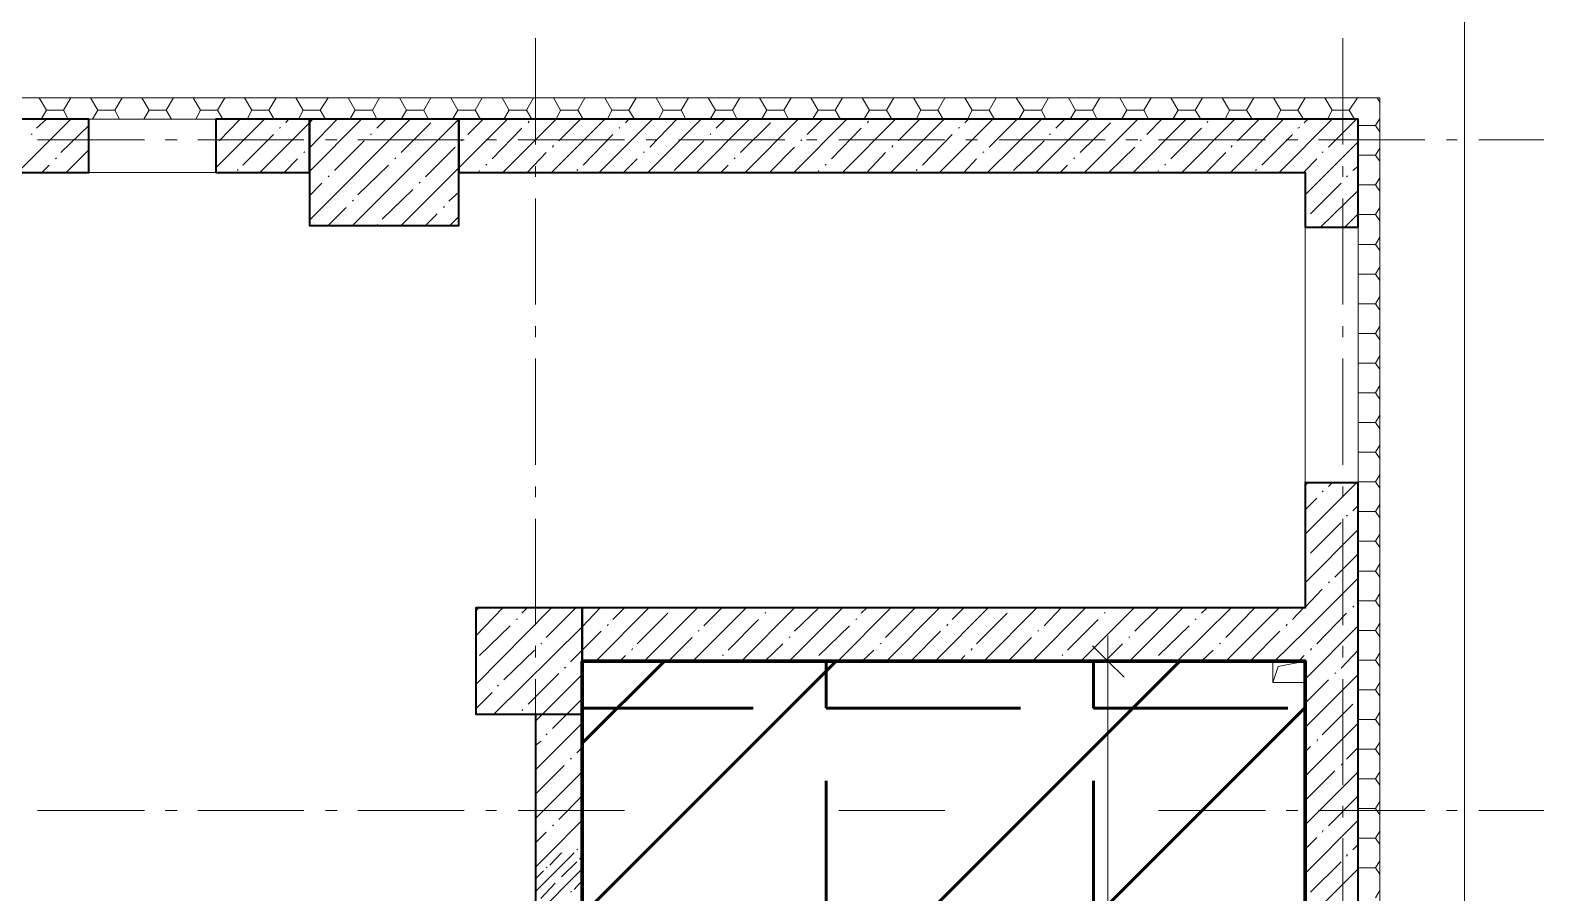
# Model space of a CAD drawing. Header units: millimetres. Extents: x -213911 to 415037, y -3642 to 107391.
# Drawn here: x -87983 to -80862, y 23020 to 27081 of the extents above; entities that cross this region are included whole.
import ezdxf

# ---------------------------------------------------------------- set-up
doc = ezdxf.new("R2010")
doc.units = ezdxf.units.MM
for name, color, linetype, lineweight in [('9.1 Стен подвал шпак', 160, 'Continuous', 90), ('9.2 Потолок подвал шпак', 90, 'Continuous', 60), ('9.3 клининг подвал', 190, 'Continuous', 60), ('Оси', 7, 'Continuous', 9)]:
    doc.layers.add(name, color=color, linetype=linetype, lineweight=lineweight)

msp = doc.modelspace()

# ---------------------------------------------------------------- hatches: boundary and pattern name
at = {"layer": '9.2 Потолок подвал шпак'}
h = msp.add_hatch(dxfattribs=at)
h.set_pattern_fill('ANGLE', color=256, scale=180)
h.set_pattern_definition([(0, (0, 0), (0, 1257.3), [914.4, -342.9]), (90, (0, 0), (-1257.3, 8e-14), [914.4, -342.9])])
h.paths.add_polyline_path([(-81984.5, 24111.2), (-85386.3, 24111.2), (-85386.3, 15854.6), (-81984.5, 15854.6)])
h.paths.add_polyline_path([(-83785, 22607.3), (-83535, 22607.3), (-83535, 18705.7), (-83785, 18705.7)], flags=16)
at = {"layer": '9.3 клининг подвал'}
h = msp.add_hatch(dxfattribs=at)
h.set_pattern_fill('ANSI32', color=256, scale=180)
h.paths.add_polyline_path([(-81984.5, 24111.2), (-85386.3, 24111.2), (-85386.3, 15854.6), (-81984.5, 15854.6)])
h.paths.add_polyline_path([(-83785, 22607.3), (-83535, 22607.3), (-83535, 18705.7), (-83785, 18705.7)], flags=16)

# ---------------------------------------------------------------- linework, layer by layer
at = {"lineweight": 40}
for points in [[(-88809.3, 26411.6), (-87707.8, 26411.6), (-87707.8, 26661.5), (-95773.8, 26661.5), (-95773.8, 26411.6), (-88927.9, 26411.6)], [(-99599.2, 5395.1), (-112308.3, 5395.1), (-112308.3, 5145.1), (-81734.6, 5145.1), (-81734.6, 5395.1), (-81734.6, 24950), (-81984.5, 24950), (-81984.5, 24361.2), (-85386.3, 24361.2), (-85386.3, 24111.2), (-81984.5, 24111.2), (-81984.5, 15854.6), (-85386.3, 15854.6), (-85386.3, 16053.7), (-85606.6, 16053.7), (-85606.6, 15634.3), (-85386.3, 15634.3), (-81984.5, 15634.3), (-81984.5, 5395.1), (-99476.4, 5395.1)], [(-85606.6, 23861.3), (-85606.6, 23208.9), (-85606.6, 21806.7), (-85606.6, 19154.7), (-85386.3, 19154.7), (-85386.3, 24361.2), (-85606.6, 24361.2)], [(-85386.3, 21806.7), (-85386.3, 23208.9)]]:
    msp.add_lwpolyline(points, dxfattribs=at)
for points in [[(-87110.5, 26411.6), (-86669.9, 26411.6), (-86669.9, 26661.5), (-87110.5, 26661.5)], [(-85966.7, 26661.5), (-86669.9, 26661.5), (-86669.9, 26161.6), (-85966.7, 26161.6)], [(-81734.6, 26153.1), (-81734.6, 26411.6), (-81734.6, 26661.5), (-85966.7, 26661.5), (-85966.7, 26411.6), (-81984.5, 26411.6), (-81984.5, 26153.1)], [(-85386.3, 24361.2), (-85886.2, 24361.2), (-85886.2, 23861.3), (-85386.3, 23861.3)]]:
    msp.add_lwpolyline(points, close=True, dxfattribs=at)
at = {"lineweight": 18}
msp.add_lwpolyline([(-82984.3, 24183.2), (-82912.3, 24111.2), (-82836, 24035)], dxfattribs=at)
at = {"layer": '9.1 Стен подвал шпак'}
msp.add_lwpolyline([(-85386.3, 24111.2), (-81984.5, 24111.2), (-81984.5, 15854.6), (-85386.3, 15854.6)], close=True, dxfattribs=at)
at = {"layer": 'Оси', "lineweight": 9}
for points in [[(-122034.9, 12402), (-117980.7, 12402), (-117980.7, 4645.2), (-81234.7, 4645.2), (-81234.7, 27161.4), (-86394.6, 27161.4), (-95083.3, 27161.4), (-113278.4, 27161.4), (-113278.4, 32867.8), (-122094.2, 32867.8), (-122094.2, 32465.3)], [(-85606.6, 26542.9), (-85606.6, 27042.8)], [(-81806.6, 26542.9), (-81806.6, 27042.8)], [(-87940.8, 26763.2), (-87906.9, 26703.9), (-87826.4, 26703.9), (-87805.3, 26661.5)], [(-87826.4, 26703.9), (-87792.5, 26763.2)], [(-87699.3, 26763.2), (-87665.5, 26703.9), (-87585, 26703.9), (-87563.8, 26661.5)], [(-87585, 26703.9), (-87551.1, 26763.2)], [(-87457.9, 26763.2), (-87424, 26703.9), (-87343.5, 26703.9), (-87318.1, 26661.5)], [(-87343.5, 26703.9), (-87309.6, 26763.2)], [(-87216.4, 26763.2), (-87182.5, 26703.9), (-87102, 26703.9), (-87076.6, 26661.5)], [(-87102, 26703.9), (-87068.1, 26763.2)], [(-86974.9, 26763.2), (-86941, 26703.9), (-86860.6, 26703.9), (-86835.1, 26661.5)], [(-86860.6, 26703.9), (-86826.7, 26763.2)], [(-86733.5, 26763.2), (-86699.6, 26703.9), (-86619.1, 26703.9), (-86593.7, 26661.5)], [(-86619.1, 26703.9), (-86581, 26763.2)], [(-86487.8, 26763.2), (-86453.9, 26703.9), (-86373.4, 26703.9), (-86352.2, 26661.5)], [(-86373.4, 26703.9), (-86339.5, 26763.2)], [(-86246.3, 26763.2), (-86212.4, 26703.9), (-86131.9, 26703.9), (-86110.7, 26661.5)], [(-86131.9, 26703.9), (-86098, 26763.2)], [(-86004.8, 26763.2), (-85970.9, 26703.9), (-85890.4, 26703.9), (-85865, 26661.5)], [(-85890.4, 26703.9), (-85856.5, 26763.2)], [(-85763.3, 26763.2), (-85729.4, 26703.9), (-85649, 26703.9), (-85623.5, 26661.5)], [(-85649, 26703.9), (-85615.1, 26763.2)], [(-85521.9, 26763.2), (-85488, 26703.9), (-85407.5, 26703.9), (-85382.1, 26661.5)], [(-85407.5, 26703.9), (-85373.6, 26763.2)], [(-85280.4, 26763.2), (-85246.5, 26703.9), (-85166, 26703.9), (-85140.6, 26661.5)], [(-85166, 26703.9), (-85132.1, 26763.2)], [(-85038.9, 26763.2), (-85005, 26703.9), (-84920.3, 26703.9), (-84899.1, 26661.5)], [(-84920.3, 26703.9), (-84886.4, 26763.2)], [(-84793.2, 26763.2), (-84759.3, 26703.9), (-84678.8, 26703.9), (-84657.7, 26661.5)], [(-84678.8, 26703.9), (-84644.9, 26763.2)], [(-84551.7, 26763.2), (-84517.9, 26703.9), (-84437.4, 26703.9), (-84416.2, 26661.5)], [(-84437.4, 26703.9), (-84403.5, 26763.2)], [(-84310.3, 26763.2), (-84276.4, 26703.9), (-84195.9, 26703.9), (-84170.5, 26661.5)], [(-84195.9, 26703.9), (-84162, 26763.2)], [(-84068.8, 26763.2), (-84034.9, 26703.9), (-83954.4, 26703.9), (-83929, 26661.5)], [(-83954.4, 26703.9), (-83920.5, 26763.2)], [(-83827.3, 26763.2), (-83793.4, 26703.9), (-83712.9, 26703.9), (-83687.5, 26661.5)], [(-83712.9, 26703.9), (-83679.1, 26763.2)], [(-83585.9, 26763.2), (-83552, 26703.9), (-83471.5, 26703.9), (-83446.1, 26661.5)], [(-83471.5, 26703.9), (-83437.6, 26763.2)], [(-83344.4, 26763.2), (-83306.3, 26703.9), (-83225.8, 26703.9), (-83204.6, 26661.5)], [(-83225.8, 26703.9), (-83191.9, 26763.2)], [(-83098.7, 26763.2), (-83064.8, 26703.9), (-82984.3, 26703.9), (-82963.1, 26661.5)], [(-82984.3, 26703.9), (-82950.4, 26763.2)], [(-82857.2, 26763.2), (-82823.3, 26703.9), (-82742.8, 26703.9), (-82721.6, 26661.5)], [(-82742.8, 26703.9), (-82708.9, 26763.2)], [(-82615.7, 26763.2), (-82581.8, 26703.9), (-82501.4, 26703.9), (-82475.9, 26661.5)], [(-82501.4, 26703.9), (-82467.5, 26763.2)], [(-82374.3, 26763.2), (-82340.4, 26703.9), (-82259.9, 26703.9), (-82234.5, 26661.5)], [(-82259.9, 26703.9), (-82226, 26763.2)], [(-82132.8, 26763.2), (-82098.9, 26703.9), (-82018.4, 26703.9), (-81993, 26661.5)], [(-82018.4, 26703.9), (-81984.5, 26763.2)], [(-81891.3, 26763.2), (-81857.4, 26703.9), (-81776.9, 26703.9), (-81751.5, 26661.5)], [(-81776.9, 26703.9), (-81738.8, 26763.2)], [(-81632.9, 26742), (-81645.6, 26763.2)], [(-104132.1, 26661.5), (-81734.6, 26661.5), (-81734.6, 5145.1), (-117489.3, 5145.1)], [(-88042.5, 26411.6), (-87792.5, 26661.5)], [(-87953.5, 26619.1), (-87906.9, 26661.5)], [(-87932.3, 26661.5), (-87906.9, 26703.9)], [(-87690.9, 26661.5), (-87665.5, 26703.9)], [(-87449.4, 26661.5), (-87424, 26703.9)], [(-87203.7, 26661.5), (-87182.5, 26703.9)], [(-87110.5, 26661.5), (-87106.3, 26661.5)], [(-87110.5, 26432.7), (-86881.7, 26661.5)], [(-87093.6, 26559.8), (-86996.1, 26661.5)], [(-86962.2, 26661.5), (-86941, 26703.9)], [(-86902.9, 26411.6), (-86669.9, 26644.6), (-86653, 26661.5)], [(-86780.1, 26644.6), (-86767.4, 26661.5)], [(-86720.8, 26661.5), (-86699.6, 26703.9)], [(-86674.2, 26411.6), (-86669.9, 26415.8), (-86424.2, 26661.5)], [(-86669.9, 26187), (-86195.4, 26661.5)], [(-86665.7, 26530.2), (-86538.6, 26661.5)], [(-86479.3, 26661.5), (-86453.9, 26703.9)], [(-86466.6, 26161.6), (-85966.7, 26661.5)], [(-86352.2, 26619.1), (-86309.8, 26661.5)], [(-86237.8, 26661.5), (-86212.4, 26703.9)], [(-86237.8, 26161.6), (-85966.7, 26432.7), (-85737.9, 26661.5)], [(-86237.8, 26504.8), (-86098, 26644.6)], [(-85996.3, 26661.5), (-85970.9, 26703.9)], [(-85966.7, 26661.5), (-85966.7, 26661.5)], [(-85924.3, 26589.5), (-85852.3, 26661.5)], [(-85759.1, 26411.6), (-85509.2, 26661.5)], [(-85754.9, 26661.5), (-85729.4, 26703.9)], [(-85640.5, 26644.6), (-85636.2, 26653)], [(-85530.3, 26411.6), (-85280.4, 26661.5)], [(-85509.2, 26661.5), (-85488, 26703.9)], [(-85496.4, 26559.8), (-85394.8, 26661.5)], [(-85305.8, 26411.6), (-85055.9, 26661.5)], [(-85267.7, 26661.5), (-85246.5, 26703.9)], [(-85183, 26644.6), (-85166, 26661.5)], [(-85077.1, 26411.6), (-84827.1, 26661.5)], [(-85068.6, 26530.2), (-84941.5, 26661.5)], [(-85026.2, 26661.5), (-85005, 26703.9)], [(-84848.3, 26411.6), (-84598.3, 26661.5)], [(-84784.7, 26661.5), (-84759.3, 26703.9)], [(-84755.1, 26619.1), (-84712.7, 26661.5)], [(-84640.7, 26504.8), (-84500.9, 26644.6)], [(-84619.5, 26411.6), (-84369.6, 26661.5)], [(-84543.3, 26661.5), (-84517.9, 26703.9)], [(-84390.8, 26411.6), (-84140.8, 26661.5)], [(-84327.2, 26589.5), (-84255.2, 26661.5)], [(-84301.8, 26661.5), (-84276.4, 26703.9)], [(-84162, 26411.6), (-83912.1, 26661.5)], [(-84060.3, 26661.5), (-84034.9, 26703.9)], [(-84043.4, 26644.6), (-84039.1, 26653)], [(-83933.2, 26411.6), (-83683.3, 26661.5)], [(-83899.3, 26559.8), (-83797.7, 26661.5)], [(-83814.6, 26661.5), (-83793.4, 26703.9)], [(-83704.5, 26411.6), (-83454.5, 26661.5)], [(-83585.9, 26644.6), (-83568.9, 26661.5)], [(-83573.1, 26661.5), (-83552, 26703.9)], [(-83479.9, 26411.6), (-83225.8, 26661.5)], [(-83471.5, 26530.2), (-83340.2, 26661.5)], [(-83331.7, 26661.5), (-83306.3, 26703.9)], [(-83251.2, 26411.6), (-83001.2, 26661.5)], [(-83158, 26619.1), (-83115.6, 26661.5)], [(-83090.2, 26661.5), (-83064.8, 26703.9)], [(-83043.6, 26504.8), (-82899.6, 26644.6)], [(-83022.4, 26411.6), (-82772.5, 26661.5)], [(-82848.7, 26661.5), (-82823.3, 26703.9)], [(-82793.7, 26411.6), (-82543.7, 26661.5)], [(-82730.1, 26589.5), (-82658.1, 26661.5)], [(-82607.3, 26661.5), (-82581.8, 26703.9)], [(-82564.9, 26411.6), (-82315, 26661.5)], [(-82446.3, 26644.6), (-82442, 26653)], [(-82361.6, 26661.5), (-82340.4, 26703.9)], [(-82336.1, 26411.6), (-82086.2, 26661.5)], [(-82302.2, 26559.8), (-82200.6, 26661.5)], [(-82120.1, 26661.5), (-82098.9, 26703.9)], [(-82107.4, 26411.6), (-81857.4, 26661.5)], [(-81988.8, 26644.6), (-81971.8, 26661.5)], [(-81878.6, 26661.5), (-81857.4, 26703.9)], [(-81874.4, 26530.2), (-81743, 26661.5)], [(-81654.1, 26631.9), (-81632.9, 26665.7)], [(-87978.9, 26589.5), (-87974.7, 26593.7)], [(-87949.3, 26564.1), (-87445.2, 26564.1)], [(-87839.1, 26504.8), (-87707.8, 26631.9)], [(-87347.7, 26564.1), (-87292.7, 26564.1)], [(-87195.2, 26564.1), (-86695.3, 26564.1)], [(-86983.4, 26445.5), (-86839.4, 26589.5)], [(-86809.7, 26619.1), (-86805.5, 26623.4)], [(-86593.7, 26564.1), (-86538.6, 26564.1)], [(-86441.2, 26564.1), (-85941.3, 26564.1)], [(-86381.8, 26589.5), (-86377.6, 26593.7)], [(-85954, 26559.8), (-85949.7, 26564.1)], [(-85839.6, 26564.1), (-85788.8, 26564.1)], [(-85809.9, 26475.1), (-85670.1, 26619.1)], [(-85687.1, 26564.1), (-85187.2, 26564.1)], [(-85382.1, 26445.5), (-85242.3, 26589.5)], [(-85212.6, 26619.1), (-85208.4, 26623.4)], [(-85085.5, 26564.1), (-85034.7, 26564.1)], [(-84933, 26564.1), (-84433.1, 26564.1)], [(-84784.7, 26589.5), (-84780.5, 26593.7)], [(-84356.9, 26559.8), (-84352.6, 26564.1)], [(-84331.5, 26564.1), (-84280.6, 26564.1)], [(-84212.8, 26475.1), (-84073, 26619.1)], [(-84178.9, 26564.1), (-83679.1, 26564.1)], [(-83785, 26445.5), (-83645.2, 26589.5)], [(-83615.5, 26619.1), (-83611.3, 26623.4)], [(-83581.6, 26564.1), (-83526.5, 26564.1)], [(-83424.9, 26564.1), (-82925, 26564.1)], [(-83187.6, 26589.5), (-83183.4, 26593.7)], [(-82827.6, 26564.1), (-82772.5, 26564.1)], [(-82759.8, 26559.8), (-82755.5, 26564.1)], [(-82675, 26564.1), (-82170.9, 26564.1)], [(-82615.7, 26475.1), (-82471.7, 26619.1)], [(-82187.9, 26445.5), (-82043.8, 26589.5)], [(-82073.5, 26564.1), (-82018.4, 26564.1)], [(-82018.4, 26619.1), (-82009.9, 26623.4)], [(-81921, 26564.1), (-81421.1, 26564.1)], [(-81734.6, 26631.9), (-81654.1, 26631.9), (-81632.9, 26602.2)], [(-81734.6, 26631.9), (-81734.6, 26631.9)], [(-81734.6, 26631.9), (-81734.6, 26631.9)], [(-81319.4, 26564.1), (-81268.6, 26564.1)], [(-81166.9, 26564.1), (-80861.9, 26564.1)], [(-87813.7, 26411.6), (-87707.8, 26517.5)], [(-86695.3, 26504.8), (-86691.1, 26509)], [(-86551.3, 26420), (-86411.5, 26559.8)], [(-86123.4, 26390.4), (-85983.6, 26530.2)], [(-85644.7, 26411.6), (-85555.8, 26504.8)], [(-85526.1, 26530.2), (-85521.9, 26538.7)], [(-85098.2, 26504.8), (-85094, 26509)], [(-84954.2, 26420), (-84814.4, 26559.8)], [(-84505.1, 26411.6), (-84386.5, 26530.2)], [(-84047.6, 26411.6), (-83958.7, 26504.8)], [(-83929, 26530.2), (-83924.8, 26538.7)], [(-83501.1, 26504.8), (-83496.9, 26509)], [(-83357.1, 26420), (-83213.1, 26559.8)], [(-82908, 26411.6), (-82785.2, 26530.2)], [(-82450.5, 26411.6), (-82357.3, 26504.8)], [(-82331.9, 26530.2), (-82327.7, 26538.7)], [(-81984.5, 26305.7), (-81878.6, 26411.6), (-81734.6, 26555.6)], [(-81904, 26504.8), (-81899.8, 26509)], [(-81734.6, 26492.1), (-81654.1, 26492.1), (-81632.9, 26462.4)], [(-81734.6, 26492.1), (-81734.6, 26492.1)], [(-81734.6, 26492.1), (-81734.6, 26492.1)], [(-81654.1, 26492.1), (-81632.9, 26525.9)], [(-87928.1, 26411.6), (-87894.2, 26445.5)], [(-87864.6, 26475.1), (-87860.3, 26479.3)], [(-87008.8, 26420), (-87004.6, 26424.3)], [(-86788.5, 26411.6), (-86725, 26475.1)], [(-86441.2, 26305.7), (-86297.1, 26445.5)], [(-86267.5, 26475.1), (-86263.2, 26479.3)], [(-85873.5, 26411.6), (-85869.2, 26420)], [(-85839.6, 26445.5), (-85835.4, 26449.7)], [(-85606.6, 26390.4), (-85606.6, 26441.2)], [(-85411.7, 26420), (-85407.5, 26424.3)], [(-85191.4, 26411.6), (-85127.9, 26475.1)], [(-84733.9, 26411.6), (-84700, 26445.5)], [(-84670.4, 26475.1), (-84666.1, 26479.3)], [(-84276.4, 26411.6), (-84272.1, 26420)], [(-84242.5, 26445.5), (-84238.3, 26449.7)], [(-83814.6, 26420), (-83810.4, 26424.3)], [(-83590.1, 26411.6), (-83530.8, 26475.1)], [(-83136.8, 26411.6), (-83102.9, 26445.5)], [(-83073.3, 26475.1), (-83069, 26479.3)], [(-82679.3, 26411.6), (-82675, 26420)], [(-82645.4, 26445.5), (-82641.2, 26449.7)], [(-82217.5, 26420), (-82213.3, 26424.3)], [(-81993, 26411.6), (-81929.4, 26475.1)], [(-81806.6, 26390.4), (-81806.6, 26441.2)], [(-81760, 26420), (-81734.6, 26441.2)], [(-86669.9, 26301.4), (-86610.6, 26360.7)], [(-86581, 26390.4), (-86576.7, 26394.6)], [(-86153.1, 26360.7), (-86148.8, 26365)], [(-81959.1, 26216.7), (-81815.1, 26360.7)], [(-81789.6, 26390.4), (-81785.4, 26394.6)], [(-81734.6, 26352.3), (-81654.1, 26352.3), (-81632.9, 26322.6)], [(-81734.6, 26352.3), (-81734.6, 26352.3)], [(-81734.6, 26352.3), (-81734.6, 26352.3)], [(-81654.1, 26352.3), (-81632.9, 26386.1)], [(-86466.6, 26276), (-86462.3, 26280.2)], [(-86326.8, 26191.3), (-86182.7, 26331.1)], [(-86013.3, 26276), (-85966.7, 26318.4)], [(-85606.6, 25788.8), (-85606.6, 26288.7)], [(-81912.5, 26153.1), (-81734.6, 26326.8)], [(-81806.6, 25788.8), (-81806.6, 26288.7)], [(-86581, 26161.6), (-86496.2, 26246.3)], [(-86123.4, 26161.6), (-86068.4, 26216.7)], [(-86038.7, 26246.3), (-86034.5, 26250.6)], [(-81798.1, 26153.1), (-81734.6, 26216.7)], [(-81734.6, 26216.7), (-81734.6, 26212.5), (-81654.1, 26212.5), (-81632.9, 26182.8)], [(-81734.6, 26212.5), (-81734.6, 26212.5)], [(-81654.1, 26212.5), (-81632.9, 26246.3)], [(-86352.2, 26161.6), (-86348, 26165.9)], [(-86009, 26161.6), (-85966.7, 26204)], [(-81984.5, 26191.3), (-81984.5, 26195.5)], [(-81734.6, 24950), (-81984.5, 24950), (-81984.5, 26153.1), (-81734.6, 26153.1)], [(-81734.6, 26076.9), (-81734.6, 26072.7), (-81654.1, 26072.7), (-81632.9, 26043)], [(-81734.6, 26072.7), (-81734.6, 26072.7)], [(-81654.1, 26072.7), (-81632.9, 26106.5)], [(-81734.6, 25937.1), (-81734.6, 25932.9), (-81654.1, 25932.9), (-81632.9, 25903.2)], [(-81734.6, 25932.9), (-81734.6, 25932.9)], [(-81654.1, 25932.9), (-81632.9, 25966.7)], [(-81734.6, 25797.3), (-81734.6, 25793.1), (-81654.1, 25793.1), (-81632.9, 25763.4)], [(-81734.6, 25793.1), (-81734.6, 25793.1)], [(-81654.1, 25793.1), (-81632.9, 25826.9)], [(-85606.6, 25636.3), (-85606.6, 25687.1)], [(-81806.6, 25636.3), (-81806.6, 25687.1)], [(-81734.6, 25657.5), (-81734.6, 25653.3), (-81654.1, 25653.3), (-81632.9, 25623.6)], [(-81734.6, 25653.3), (-81734.6, 25653.3)], [(-81654.1, 25653.3), (-81632.9, 25687.1)], [(-85606.6, 25034.8), (-85606.6, 25534.6)], [(-81806.6, 25034.8), (-81806.6, 25534.6)], [(-81734.6, 25517.7), (-81734.6, 25513.5), (-81654.1, 25513.5), (-81632.9, 25483.8)], [(-81734.6, 25513.5), (-81734.6, 25513.5)], [(-81654.1, 25513.5), (-81632.9, 25547.4)], [(-81734.6, 25377.9), (-81734.6, 25373.7), (-81654.1, 25373.7), (-81632.9, 25344)], [(-81734.6, 25373.7), (-81734.6, 25373.7)], [(-81654.1, 25373.7), (-81632.9, 25407.6)], [(-81734.6, 25238.1), (-81734.6, 25233.9), (-81654.1, 25233.9), (-81632.9, 25204.2)], [(-81734.6, 25233.9), (-81734.6, 25233.9)], [(-81654.1, 25233.9), (-81632.9, 25267.8)], [(-81734.6, 25098.3), (-81734.6, 25094.1), (-81654.1, 25094.1), (-81632.9, 25064.4)], [(-81734.6, 25094.1), (-81734.6, 25094.1)], [(-81654.1, 25094.1), (-81632.9, 25128)], [(-85606.6, 24882.2), (-85606.6, 24933.1)], [(-81984.5, 24937.3), (-81971.8, 24950)], [(-81984.5, 24708.6), (-81743, 24950)], [(-81874.4, 24933.1), (-81857.4, 24950)], [(-81806.6, 24882.2), (-81806.6, 24933.1)], [(-81734.6, 24958.5), (-81734.6, 24954.3), (-81654.1, 24954.3), (-81632.9, 24924.6)], [(-81734.6, 24954.3), (-81734.6, 24954.3)], [(-81654.1, 24954.3), (-81632.9, 24988.2)], [(-81984.5, 24822.9), (-81929.4, 24878)], [(-81904, 24907.7), (-81899.8, 24911.9)], [(-81789.6, 24793.3), (-81785.4, 24797.5)], [(-81760, 24818.7), (-81734.6, 24844.1)], [(-81734.6, 24818.7), (-81734.6, 24814.5), (-81654.1, 24814.5), (-81632.9, 24784.8)], [(-81734.6, 24814.5), (-81734.6, 24814.5)], [(-81654.1, 24814.5), (-81632.9, 24848.4)], [(-85606.6, 24280.7), (-85606.6, 24780.6)], [(-81984.5, 24479.8), (-81734.6, 24729.7)], [(-81959.1, 24619.6), (-81815.1, 24763.6)], [(-81806.6, 24280.7), (-81806.6, 24780.6)], [(-81734.6, 24678.9), (-81734.6, 24674.7), (-81654.1, 24674.7), (-81632.9, 24645)], [(-81734.6, 24674.7), (-81734.6, 24674.7)], [(-81654.1, 24674.7), (-81632.9, 24708.6)], [(-81984.5, 24594.2), (-81984.5, 24598.4)], [(-81844.7, 24505.2), (-81734.6, 24615.4)], [(-81654.1, 24534.9), (-81632.9, 24568.8)], [(-82128.6, 24111.2), (-81984.5, 24251), (-81734.6, 24501)], [(-81734.6, 24539.1), (-81734.6, 24534.9), (-81654.1, 24534.9), (-81632.9, 24505.2)], [(-81734.6, 24534.9), (-81734.6, 24534.9)], [(-81984.5, 24365.4), (-81904, 24450.1)], [(-81874.4, 24479.8), (-81870.1, 24484)], [(-81654.1, 24395.1), (-81632.9, 24429)], [(-85886.2, 24229.8), (-85759.1, 24361.2)], [(-85886.2, 24001.1), (-85530.3, 24361.2)], [(-85886.2, 24344.2), (-85873.5, 24361.2)], [(-85801.5, 23861.3), (-85386.3, 24272.2), (-85301.6, 24361.2)], [(-85670.1, 24335.8), (-85644.7, 24361.2)], [(-85555.8, 24221.4), (-85416, 24361.2)], [(-85322.8, 24111.2), (-85072.8, 24361.2)], [(-85242.3, 24306.1), (-85187.2, 24361.2)], [(-85094, 24111.2), (-84844.1, 24361.2)], [(-84865.2, 24111.2), (-84615.3, 24361.2)], [(-84814.4, 24276.4), (-84729.7, 24361.2)], [(-84636.5, 24111.2), (-84386.5, 24361.2)], [(-84411.9, 24111.2), (-84162, 24361.2)], [(-84386.5, 24251), (-84272.1, 24361.2)], [(-84183.2, 24111.2), (-83933.2, 24361.2)], [(-84073, 24335.8), (-84047.6, 24361.2)], [(-83958.7, 24221.4), (-83818.9, 24361.2)], [(-83954.4, 24111.2), (-83704.5, 24361.2)], [(-83725.7, 24111.2), (-83475.7, 24361.2)], [(-83645.2, 24306.1), (-83590.1, 24361.2)], [(-83496.9, 24111.2), (-83247, 24361.2)], [(-83268.1, 24111.2), (-83018.2, 24361.2)], [(-83213.1, 24276.4), (-83132.6, 24361.2)], [(-83039.4, 24111.2), (-82789.4, 24361.2)], [(-82810.6, 24111.2), (-82560.7, 24361.2)], [(-82785.2, 24251), (-82675, 24361.2)], [(-82586.1, 24111.2), (-82331.9, 24361.2)], [(-82471.7, 24335.8), (-82446.3, 24361.2)], [(-82357.3, 24111.2), (-82107.4, 24361.2)], [(-82357.3, 24221.4), (-82221.8, 24361.2)], [(-82043.8, 24306.1), (-81993, 24361.2)], [(-81760, 24365.4), (-81755.8, 24369.6)], [(-81734.6, 24399.3), (-81734.6, 24395.1), (-81654.1, 24395.1), (-81632.9, 24365.4)], [(-81734.6, 24395.1), (-81734.6, 24395.1)], [(-85695.6, 24306.1), (-85691.3, 24310.3)], [(-85267.7, 24276.4), (-85263.4, 24284.9)], [(-85127.9, 24191.7), (-84983.9, 24335.8)], [(-84700, 24162.1), (-84556, 24306.1)], [(-84526.3, 24335.8), (-84522.1, 24340)], [(-84098.5, 24306.1), (-84094.2, 24310.3)], [(-83670.6, 24276.4), (-83666.3, 24284.9)], [(-83530.8, 24191.7), (-83386.7, 24335.8)], [(-83102.9, 24162.1), (-82958.9, 24306.1)], [(-82929.2, 24335.8), (-82925, 24340)], [(-82501.4, 24306.1), (-82497.1, 24310.3)], [(-82073.5, 24276.4), (-82069.2, 24284.9)], [(-81929.4, 24191.7), (-81789.6, 24335.8)], [(-81654.1, 24255.3), (-81632.9, 24289.2)], [(-85869.2, 24136.6), (-85725.2, 24276.4)], [(-85441.4, 24107), (-85386.3, 24162.1), (-85297.3, 24251)], [(-84979.6, 24111.2), (-84869.5, 24221.4)], [(-84839.8, 24251), (-84835.6, 24255.3)], [(-84411.9, 24221.4), (-84407.7, 24225.6)], [(-84272.1, 24136.6), (-84128.1, 24276.4)], [(-83840, 24111.2), (-83700.2, 24251)], [(-83382.5, 24111.2), (-83272.4, 24221.4)], [(-83242.7, 24251), (-83238.5, 24255.3)], [(-82912.3, 18587), (-82912.3, 22607.3), (-82912.3, 24229.8)], [(-82814.8, 24221.4), (-82810.6, 24225.6)], [(-82675, 24136.6), (-82531, 24276.4)], [(-82242.9, 24111.2), (-82103.1, 24251)], [(-81984.5, 24026.5), (-81734.6, 24276.4)], [(-81734.6, 24259.5), (-81734.6, 24255.3), (-81654.1, 24255.3), (-81632.9, 24225.6)], [(-81734.6, 24255.3), (-81734.6, 24255.3)], [(-85754.9, 24022.3), (-85610.8, 24162.1)], [(-85606.6, 24128.2), (-85606.6, 24183.2)], [(-85581.2, 24191.7), (-85576.9, 24196)], [(-85153.3, 24162.1), (-85149.1, 24170.5)], [(-84526.3, 24111.2), (-84441.6, 24191.7)], [(-84068.8, 24111.2), (-84013.7, 24162.1)], [(-83984.1, 24191.7), (-83979.8, 24196)], [(-83556.2, 24162.1), (-83552, 24170.5)], [(-82925, 24111.2), (-82844.5, 24191.7)], [(-82471.7, 24111.2), (-82416.6, 24162.1)], [(-82387, 24191.7), (-82382.7, 24196)], [(-81959.1, 24162.1), (-81954.9, 24170.5)], [(-81815.1, 24077.3), (-81734.6, 24162.1)], [(-81806.6, 24128.2), (-81806.6, 24183.2)], [(-81654.1, 24115.5), (-81632.9, 24149.4)], [(-85471, 24077.3), (-85462.6, 24081.6)], [(-85208.4, 24111.2), (-85183, 24136.6)], [(-84725.4, 24136.6), (-84721.2, 24140.9)], [(-84297.6, 24111.2), (-84293.3, 24111.2)], [(-83611.3, 24111.2), (-83585.9, 24136.6)], [(-83128.3, 24136.6), (-83124.1, 24140.9)], [(-83018.2, 24111.2), (-82912.3, 24111.2), (-82789.4, 24111.2)], [(-82696.2, 24111.2), (-82696.2, 24111.2)], [(-82137, 24009.6), (-82111.6, 24085.8), (-81984.5, 24111.2)], [(-82014.2, 24111.2), (-81988.8, 24136.6)], [(-81734.6, 24119.7), (-81734.6, 24115.5), (-81654.1, 24115.5), (-81632.9, 24085.8)], [(-81734.6, 24115.5), (-81734.6, 24115.5)], [(-85640.5, 23907.9), (-85496.4, 24051.9)], [(-85606.6, 23827.4), (-85572.7, 23861.3), (-85386.3, 24047.7)], [(-85606.6, 23526.6), (-85606.6, 24026.5)], [(-81984.5, 23797.7), (-81734.6, 24047.7)], [(-81984.5, 23912.1), (-81874.4, 24022.3)], [(-81844.7, 24051.9), (-81840.5, 24056.2)], [(-81806.6, 23526.6), (-81806.6, 24026.5)], [(-81654.1, 23975.7), (-81632.9, 24009.6)], [(-85886.2, 23886.7), (-85809.9, 23963)], [(-85784.5, 23992.6), (-85780.3, 23996.8)], [(-85526.1, 23793.5), (-85458.3, 23861.3), (-85386.3, 23933.3)], [(-81734.6, 23979.9), (-81734.6, 23975.7), (-81654.1, 23975.7), (-81632.9, 23946)], [(-81734.6, 23975.7), (-81734.6, 23975.7)], [(-85670.1, 23878.2), (-85665.9, 23882.5)], [(-81904, 23763.8), (-81760, 23907.9)], [(-81654.1, 23835.9), (-81632.9, 23869.8)], [(-85606.6, 23598.6), (-85386.3, 23818.9)], [(-81984.5, 23569), (-81734.6, 23818.9)], [(-81734.6, 23840.1), (-81734.6, 23835.9), (-81654.1, 23835.9), (-81632.9, 23806.2)], [(-81734.6, 23835.9), (-81734.6, 23835.9)], [(-85606.6, 23713), (-85581.2, 23734.2)], [(-85555.8, 23763.8), (-85551.5, 23768.1)], [(-81929.4, 23734.2), (-81925.2, 23742.7)], [(-81654.1, 23696.1), (-81632.9, 23730)], [(-85441.4, 23649.5), (-85437.1, 23653.7)], [(-85411.7, 23679.1), (-85386.3, 23704.5)], [(-81984.5, 23683.4), (-81959.1, 23708.8)], [(-81789.6, 23649.5), (-81734.6, 23704.5)], [(-81734.6, 23700.3), (-81734.6, 23696.1), (-81654.1, 23696.1), (-81632.9, 23666.4)], [(-81734.6, 23696.1), (-81734.6, 23696.1)], [(-85606.6, 23484.3), (-85471, 23619.8)], [(-85606.6, 23369.9), (-85386.3, 23590.2)], [(-81984.5, 23454.6), (-81844.7, 23594.4)], [(-81984.5, 23340.2), (-81734.6, 23590.2)], [(-81815.1, 23619.8), (-81810.8, 23628.3)], [(-81654.1, 23556.3), (-81632.9, 23590.2)], [(-81734.6, 23560.5), (-81734.6, 23556.3), (-81654.1, 23556.3), (-81632.9, 23526.6)], [(-81734.6, 23556.3), (-81734.6, 23556.3)], [(-85606.6, 23374.1), (-85606.6, 23429.2)], [(-85496.4, 23365.6), (-85386.3, 23475.8)], [(-81874.4, 23336), (-81734.6, 23475.8)], [(-81806.6, 23374.1), (-81806.6, 23429.2)], [(-81654.1, 23416.5), (-81632.9, 23450.4)], [(-87949.3, 23408), (-87445.2, 23408)], [(-87347.7, 23408), (-87292.7, 23408)], [(-87195.2, 23408), (-86695.3, 23408)], [(-86593.7, 23408), (-86538.6, 23408)], [(-86441.2, 23408), (-85941.3, 23408)], [(-85839.6, 23408), (-85788.8, 23408)], [(-85687.1, 23408), (-85187.2, 23408)], [(-85538.8, 23208.9), (-85386.3, 23361.4)], [(-84178.9, 23408), (-83679.1, 23408)], [(-82675, 23408), (-82170.9, 23408)], [(-82073.5, 23408), (-82018.4, 23408)], [(-81984.5, 23111.5), (-81734.6, 23361.4)], [(-81921, 23408), (-81421.1, 23408)], [(-81734.6, 23420.7), (-81734.6, 23416.5), (-81654.1, 23416.5), (-81632.9, 23386.8)], [(-81734.6, 23416.5), (-81734.6, 23416.5)], [(-81319.4, 23408), (-81268.6, 23408)], [(-81166.9, 23408), (-80861.9, 23408)], [(-85606.6, 23255.5), (-85555.8, 23306.3)], [(-85526.1, 23336), (-85521.9, 23340.2)], [(-81904, 23306.3), (-81899.8, 23314.8)], [(-81654.1, 23276.7), (-81632.9, 23310.6)], [(-85606.6, 22776.8), (-85606.6, 23276.7)], [(-85411.7, 23221.6), (-85407.5, 23225.8)], [(-81984.5, 23225.8), (-81929.4, 23280.9)], [(-81806.6, 22776.8), (-81806.6, 23276.7)], [(-81760, 23221.6), (-81734.6, 23247)], [(-81734.6, 23280.9), (-81734.6, 23276.7), (-81654.1, 23276.7), (-81632.9, 23247)], [(-81734.6, 23276.7), (-81734.6, 23276.7)], [(-85606.6, 23141.1), (-85538.8, 23208.9)], [(-85606.6, 23026.7), (-85424.4, 23208.9)], [(-85598.1, 23208.9), (-85598.1, 23208.9)], [(-85538.8, 23149.6), (-85483.7, 23208.9)], [(-85483.7, 23094.5), (-85411.7, 23166.5)], [(-85399, 23179.2), (-85394.8, 23183.5)], [(-81959.1, 23022.5), (-81815.1, 23166.5)], [(-81789.6, 23191.9), (-81785.4, 23200.4)], [(-81654.1, 23136.9), (-81632.9, 23170.8)], [(-85606.6, 22912.3), (-85386.3, 23132.6)], [(-85606.6, 23086), (-85568.5, 23124.2)], [(-85555.8, 23136.9), (-85551.5, 23141.1)], [(-85496.4, 23081.8), (-85496.4, 23081.8)], [(-85424.4, 23035.2), (-85386.3, 23077.6)], [(-81984.5, 22882.7), (-81734.6, 23132.6)], [(-81734.6, 23141.1), (-81734.6, 23136.9), (-81654.1, 23136.9), (-81632.9, 23107.2)], [(-81734.6, 23136.9), (-81734.6, 23136.9)], [(-85581.2, 22992.8), (-85513.4, 23064.9)], [(-85441.4, 23022.5), (-85437.1, 23026.7)], [(-81654.1, 22997.1), (-81632.9, 23031)]]:
    msp.add_lwpolyline(points, dxfattribs=at)
for points in [[(-81632.9, 26763.2), (-81632.9, 5145.1), (-81632.9, 26763.2), (-81734.6, 26763.2), (-113676.6, 26763.2), (-81734.6, 26763.2)], [(-87110.5, 26661.5), (-87110.5, 26411.6), (-87707.8, 26411.6), (-87707.8, 26661.5)], [(-82137, 24111.2), (-81984.5, 24111.2), (-81984.5, 24009.6), (-82137, 24009.6)], [(-81984.5, 24111.2), (-82137, 24111.2), (-82137, 24009.6), (-81984.5, 24009.6)]]:
    msp.add_lwpolyline(points, close=True, dxfattribs=at)

doc.saveas('drawing.dxf')
